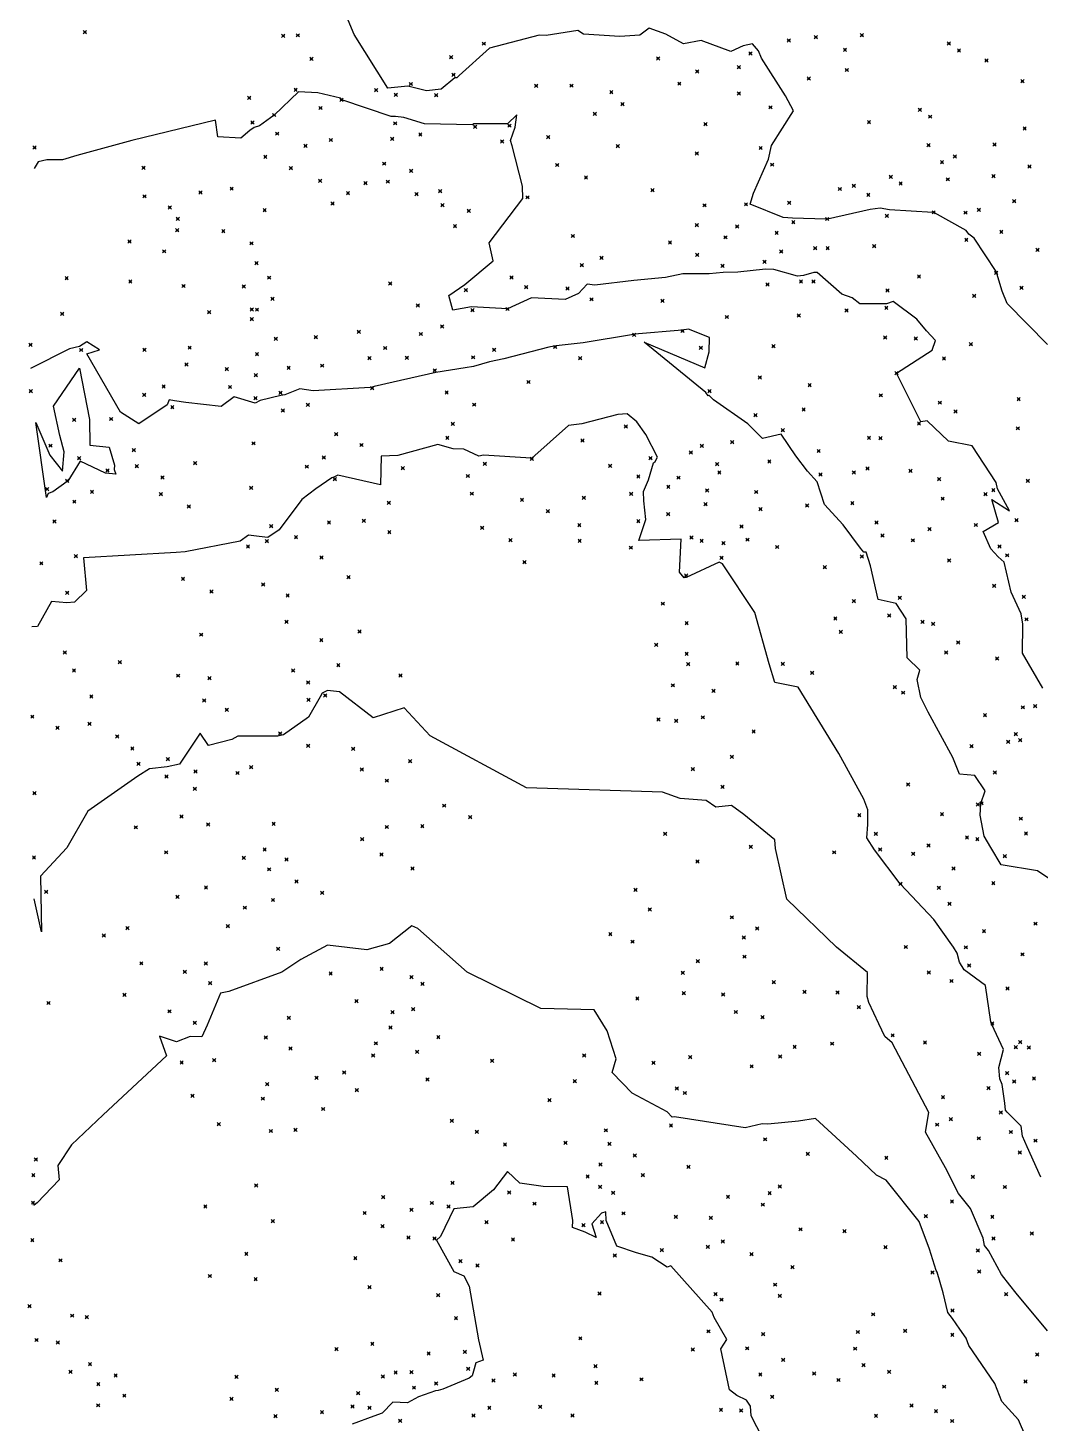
# Model space of a CAD drawing. Header units: inches. Extents: x 1411897 to 1412713, y 4930955 to 4931789.
# Drawn here: x 1412000 to 1412062, y 4931261.5 to 4931347 of the extents above; entities that cross this region are included whole.
import ezdxf

# ---------------------------------------------------------------- set-up
doc = ezdxf.new("R2010")
doc.units = ezdxf.units.IN
doc.header["$MEASUREMENT"] = 0
doc.header["$PDMODE"] = 35
doc.header["$PDSIZE"] = 0.1

msp = doc.modelspace()

# ---------------------------------------------------------------- linework, layer by layer
at = {"color": 2, "true_color": 0xf1eb1f}
for p, q in [((1412020.018, 4931346.564), (1412019.135, 4931348.657)), ((1412033.703, 4931346.814), (1412031.759, 4931346.508)), ((1412034.051, 4931346.588), (1412033.703, 4931346.814)), ((1412038.069, 4931346.943), (1412037.503, 4931346.524)), ((1412039.083, 4931346.58), (1412038.069, 4931346.943)), ((1412022.06, 4931343.283), (1412020.018, 4931346.564)), ((1412031.336, 4931346.531), (1412028.297, 4931345.72)), ((1412031.759, 4931346.508), (1412031.336, 4931346.531)), ((1412036.267, 4931346.434), (1412034.051, 4931346.588)), ((1412037.503, 4931346.524), (1412036.267, 4931346.434)), ((1412040.168, 4931345.984), (1412039.083, 4931346.58)), ((1412041.247, 4931346.205), (1412040.168, 4931345.984)), ((1412043.054, 4931345.513), (1412041.247, 4931346.205)), ((1412044.389, 4931345.989), (1412043.825, 4931345.876)), ((1412044.75, 4931345.567), (1412044.389, 4931345.989)), ((1412028.297, 4931345.72), (1412026.444, 4931344.052)), ((1412043.825, 4931345.876), (1412043.054, 4931345.513)), ((1412044.94, 4931345.107), (1412044.75, 4931345.567)), ((1412046.419, 4931342.799), (1412044.94, 4931345.107)), ((1412023.293, 4931343.396), (1412022.06, 4931343.283)), ((1412024.427, 4931343.108), (1412023.293, 4931343.396)), ((1412026.169, 4931343.909), (1412025.339, 4931343.207)), ((1412026.301, 4931343.908), (1412026.169, 4931343.909)), ((1412026.444, 4931344.052), (1412026.301, 4931343.908)), ((1412016.605, 4931343.051), (1412015.11, 4931341.63)), ((1412017.778, 4931342.983), (1412016.605, 4931343.051)), ((1412019.162, 4931342.653), (1412017.778, 4931342.983)), ((1412019.256, 4931342.567), (1412019.162, 4931342.653)), ((1412022.276, 4931341.546), (1412019.256, 4931342.567)), ((1412025.339, 4931343.207), (1412024.427, 4931343.108)), ((1412046.897, 4931341.89), (1412046.419, 4931342.799)), ((1412045.557, 4931339.76), (1412046.897, 4931341.89)), ((1412011.531, 4931341.318), (1412006.397, 4931340.073)), ((1412011.661, 4931340.289), (1412011.531, 4931341.318)), ((1412013.892, 4931340.873), (1412013.629, 4931340.689)), ((1412014.223, 4931340.972), (1412013.892, 4931340.873)), ((1412015.11, 4931341.63), (1412014.223, 4931340.972)), ((1412022.53, 4931341.536), (1412022.276, 4931341.546)), ((1412023.046, 4931341.481), (1412022.53, 4931341.536)), ((1412024.322, 4931341.081), (1412023.046, 4931341.481)), ((1412027.259, 4931341.033), (1412024.322, 4931341.081)), ((1412027.333, 4931341.096), (1412027.259, 4931341.033)), ((1412029.398, 4931341.082), (1412027.333, 4931341.096)), ((1412029.957, 4931341.645), (1412029.398, 4931341.082)), ((1412029.587, 4931340.06), (1412029.858, 4931340.878)), ((1412029.858, 4931340.878), (1412029.957, 4931341.645)), ((1412006.397, 4931340.073), (1412003.036, 4931339.159)), ((1412013.073, 4931340.219), (1412011.661, 4931340.289)), ((1412013.629, 4931340.689), (1412013.073, 4931340.219)), ((1412029.689, 4931339.742), (1412029.587, 4931340.06)), ((1412003.036, 4931339.159), (1412002.155, 4931338.883)), ((1412030.308, 4931337.274), (1412029.689, 4931339.742)), ((1412045.365, 4931338.918), (1412045.557, 4931339.76)), ((1412000.665, 4931338.76), (1412000.423, 4931338.351)), ((1412001.201, 4931338.896), (1412000.665, 4931338.76)), ((1412002.155, 4931338.883), (1412001.201, 4931338.896)), ((1412044.441, 4931336.845), (1412045.365, 4931338.918)), ((1412030.332, 4931336.524), (1412030.308, 4931337.274)), ((1412044.253, 4931336.17), (1412044.441, 4931336.845)), ((1412028.275, 4931333.805), (1412030.332, 4931336.524)), ((1412046.263, 4931335.353), (1412044.253, 4931336.17)), ((1412051.583, 4931335.845), (1412048.971, 4931335.254)), ((1412052.199, 4931335.926), (1412051.583, 4931335.845)), ((1412052.776, 4931335.821), (1412052.199, 4931335.926)), ((1412055.435, 4931335.667), (1412052.776, 4931335.821)), ((1412046.838, 4931335.308), (1412046.263, 4931335.353)), ((1412048.883, 4931335.253), (1412046.838, 4931335.308)), ((1412048.958, 4931335.255), (1412048.883, 4931335.253)), ((1412048.96, 4931335.255), (1412048.958, 4931335.255)), ((1412048.971, 4931335.254), (1412048.96, 4931335.255)), ((1412055.478, 4931335.659), (1412055.435, 4931335.667)), ((1412055.528, 4931335.63), (1412055.478, 4931335.659)), ((1412057.463, 4931334.557), (1412055.528, 4931335.63)), ((1412057.626, 4931334.337), (1412057.463, 4931334.557)), ((1412057.959, 4931334.098), (1412057.626, 4931334.337)), ((1412059.311, 4931332.045), (1412057.959, 4931334.098)), ((1412028.517, 4931332.703), (1412028.275, 4931333.805)), ((1412026.791, 4931331.254), (1412028.517, 4931332.703)), ((1412037.125, 4931331.488), (1412034.749, 4931331.211)), ((1412039.063, 4931331.671), (1412037.125, 4931331.488)), ((1412040.133, 4931331.903), (1412039.063, 4931331.671)), ((1412041.738, 4931331.912), (1412040.133, 4931331.903)), ((1412042.594, 4931331.979), (1412041.738, 4931331.912)), ((1412043.49, 4931332.004), (1412042.594, 4931331.979)), ((1412045.187, 4931332.198), (1412043.49, 4931332.004)), ((1412045.692, 4931332.168), (1412045.187, 4931332.198)), ((1412047.14, 4931331.765), (1412045.692, 4931332.168)), ((1412047.518, 4931331.801), (1412047.14, 4931331.765)), ((1412048.15, 4931331.981), (1412047.518, 4931331.801)), ((1412048.355, 4931331.981), (1412048.15, 4931331.981)), ((1412049.848, 4931330.652), (1412048.355, 4931331.981)), ((1412059.347, 4931331.986), (1412059.311, 4931332.045)), ((1412059.35, 4931331.931), (1412059.347, 4931331.986)), ((1412059.677, 4931330.847), (1412059.35, 4931331.931)), ((1412025.8, 4931330.574), (1412026.791, 4931331.254)), ((1412026.039, 4931329.671), (1412025.8, 4931330.574)), ((1412033.737, 4931330.701), (1412032.928, 4931330.332)), ((1412034.271, 4931331.276), (1412033.737, 4931330.701)), ((1412034.749, 4931331.211), (1412034.271, 4931331.276)), ((1412050.481, 4931330.432), (1412049.848, 4931330.652)), ((1412059.981, 4931330.077), (1412059.677, 4931330.847)), ((1412027.183, 4931329.877), (1412026.039, 4931329.671)), ((1412029.39, 4931329.75), (1412027.183, 4931329.877)), ((1412030.856, 4931330.434), (1412029.39, 4931329.75)), ((1412032.928, 4931330.332), (1412030.856, 4931330.434)), ((1412050.969, 4931330.063), (1412050.481, 4931330.432)), ((1412052.596, 4931330.072), (1412050.969, 4931330.063)), ((1412052.994, 4931330.217), (1412052.596, 4931330.072)), ((1412054.443, 4931329.131), (1412052.994, 4931330.217)), ((1412062.454, 4931327.566), (1412059.981, 4931330.077)), ((1412055.039, 4931328.421), (1412054.443, 4931329.131)), ((1412037.111, 4931328.194), (1412034.023, 4931327.673)), ((1412037.166, 4931328.202), (1412037.111, 4931328.194)), ((1412040.078, 4931328.449), (1412037.166, 4931328.202)), ((1412040.482, 4931328.518), (1412040.078, 4931328.449)), ((1412041.76, 4931328), (1412040.482, 4931328.518)), ((1412055.583, 4931327.815), (1412055.039, 4931328.421)), ((1412002.577, 4931327.315), (1412000.205, 4931326.108)), ((1412003.187, 4931327.455), (1412002.577, 4931327.315)), ((1412003.651, 4931327.729), (1412003.187, 4931327.455)), ((1412003.646, 4931326.993), (1412004.429, 4931327.243)), ((1412004.429, 4931327.243), (1412003.651, 4931327.729)), ((1412031.932, 4931327.403), (1412029.172, 4931326.688)), ((1412032.253, 4931327.466), (1412031.932, 4931327.403)), ((1412032.281, 4931327.479), (1412032.253, 4931327.466)), ((1412032.322, 4931327.477), (1412032.281, 4931327.479)), ((1412032.37, 4931327.499), (1412032.322, 4931327.477)), ((1412034.023, 4931327.673), (1412032.37, 4931327.499)), ((1412041.54, 4931324.627), (1412037.756, 4931327.71)), ((1412037.756, 4931327.71), (1412041.473, 4931326.155)), ((1412041.729, 4931327.12), (1412041.76, 4931328)), ((1412053.21, 4931325.82), (1412055.389, 4931327.223)), ((1412055.389, 4931327.223), (1412055.583, 4931327.815)), ((1412005.704, 4931323.429), (1412003.646, 4931326.993)), ((1412028.302, 4931326.506), (1412027.303, 4931326.235)), ((1412029.172, 4931326.688), (1412028.302, 4931326.506)), ((1412041.473, 4931326.155), (1412041.729, 4931327.12)), ((1412001.603, 4931323.798), (1412003.189, 4931326.13)), ((1412003.189, 4931326.13), (1412003.812, 4931322.981)), ((1412025.015, 4931325.852), (1412022.387, 4931325.263)), ((1412026.809, 4931326.151), (1412025.015, 4931325.852)), ((1412027.303, 4931326.235), (1412026.809, 4931326.151)), ((1412054.687, 4931322.837), (1412053.21, 4931325.82)), ((1412016.674, 4931324.854), (1412015.775, 4931324.499)), ((1412017.493, 4931324.744), (1412016.674, 4931324.854)), ((1412020.998, 4931324.951), (1412017.493, 4931324.744)), ((1412021.104, 4931324.961), (1412020.998, 4931324.951)), ((1412021.223, 4931324.998), (1412021.104, 4931324.961)), ((1412022.387, 4931325.263), (1412021.223, 4931324.998)), ((1412041.674, 4931324.437), (1412041.54, 4931324.627)), ((1412001.991, 4931322.002), (1412001.603, 4931323.798)), ((1412008.564, 4931323.87), (1412006.823, 4931322.712)), ((1412008.692, 4931324.185), (1412008.564, 4931323.87)), ((1412009.007, 4931324.118), (1412008.692, 4931324.185)), ((1412009.699, 4931324.018), (1412009.007, 4931324.118)), ((1412011.862, 4931323.777), (1412009.699, 4931324.018)), ((1412012.657, 4931324.378), (1412011.862, 4931323.777)), ((1412013.957, 4931323.973), (1412012.657, 4931324.378)), ((1412014.264, 4931324.149), (1412013.957, 4931323.973)), ((1412015.524, 4931324.444), (1412014.264, 4931324.149)), ((1412015.775, 4931324.499), (1412015.524, 4931324.444)), ((1412041.725, 4931324.471), (1412041.674, 4931324.437)), ((1412042.001, 4931324.179), (1412041.725, 4931324.471)), ((1412044.112, 4931322.711), (1412042.001, 4931324.179)), ((1412003.812, 4931322.981), (1412003.823, 4931321.41)), ((1412006.823, 4931322.712), (1412005.704, 4931323.429)), ((1412036.146, 4931323.288), (1412033.952, 4931322.713)), ((1412036.709, 4931323.331), (1412036.146, 4931323.288)), ((1412037.316, 4931322.836), (1412036.709, 4931323.331)), ((1412055.078, 4931322.894), (1412054.687, 4931322.837)), ((1412056.378, 4931321.659), (1412055.078, 4931322.894)), ((1412001.171, 4931318.211), (1412000.529, 4931322.807)), ((1412000.529, 4931322.807), (1412001.374, 4931320.804)), ((1412033.137, 4931322.607), (1412030.879, 4931320.604)), ((1412033.952, 4931322.713), (1412033.137, 4931322.607)), ((1412037.86, 4931322.063), (1412037.316, 4931322.836)), ((1412038.579, 4931320.671), (1412037.86, 4931322.063)), ((1412044.999, 4931321.813), (1412044.112, 4931322.711)), ((1412046.141, 4931322.088), (1412044.999, 4931321.813)), ((1412047.042, 4931320.754), (1412046.141, 4931322.088)), ((1412002.263, 4931321.009), (1412001.991, 4931322.002)), ((1412003.823, 4931321.41), (1412005.009, 4931321.281)), ((1412005.009, 4931321.281), (1412005.336, 4931320.19)), ((1412025.127, 4931321.455), (1412022.684, 4931320.775)), ((1412026.072, 4931321.18), (1412025.127, 4931321.455)), ((1412026.719, 4931321.157), (1412026.072, 4931321.18)), ((1412057.831, 4931321.366), (1412056.378, 4931321.659)), ((1412059.312, 4931319.12), (1412057.831, 4931321.366)), ((1412001.374, 4931320.804), (1412002.157, 4931319.82)), ((1412002.157, 4931319.82), (1412002.263, 4931321.009)), ((1412003.238, 4931320.432), (1412002.49, 4931319.198)), ((1412004.782, 4931319.684), (1412003.238, 4931320.432)), ((1412021.665, 4931320.738), (1412021.611, 4931318.974)), ((1412022.684, 4931320.775), (1412021.665, 4931320.738)), ((1412027.641, 4931320.727), (1412026.719, 4931321.157)), ((1412027.915, 4931320.799), (1412027.641, 4931320.727)), ((1412030.843, 4931320.605), (1412027.915, 4931320.799)), ((1412030.879, 4931320.604), (1412030.843, 4931320.605)), ((1412038.026, 4931319.276), (1412038.332, 4931320.318)), ((1412038.332, 4931320.318), (1412038.439, 4931320.409)), ((1412038.439, 4931320.409), (1412038.579, 4931320.671)), ((1412047.747, 4931319.815), (1412047.042, 4931320.754)), ((1412005.422, 4931319.633), (1412004.782, 4931319.684)), ((1412005.336, 4931320.19), (1412005.314, 4931319.919)), ((1412005.314, 4931319.919), (1412005.422, 4931319.633)), ((1412019.016, 4931319.569), (1412018.773, 4931319.44)), ((1412021.611, 4931318.974), (1412019.016, 4931319.569)), ((1412048.355, 4931319.158), (1412047.747, 4931319.815)), ((1412002.452, 4931319.184), (1412001.568, 4931318.555)), ((1412002.49, 4931319.198), (1412002.452, 4931319.184)), ((1412017.653, 4931318.729), (1412016.803, 4931318.083)), ((1412018.633, 4931319.417), (1412017.653, 4931318.729)), ((1412018.773, 4931319.44), (1412018.633, 4931319.417)), ((1412037.72, 4931318.567), (1412038.026, 4931319.276)), ((1412048.804, 4931317.768), (1412048.355, 4931319.158)), ((1412059.383, 4931318.727), (1412059.312, 4931319.12)), ((1412060.113, 4931317.379), (1412059.383, 4931318.727)), ((1412001.273, 4931318.443), (1412001.171, 4931318.211)), ((1412001.568, 4931318.555), (1412001.273, 4931318.443)), ((1412016.803, 4931318.083), (1412015.416, 4931316.233)), ((1412037.733, 4931318.001), (1412037.72, 4931318.567)), ((1412037.861, 4931316.861), (1412037.733, 4931318.001)), ((1412049.931, 4931316.537), (1412048.804, 4931317.768)), ((1412059.443, 4931316.681), (1412059.03, 4931318.082)), ((1412059.03, 4931318.082), (1412060.113, 4931317.379)), ((1412015.416, 4931316.233), (1412014.731, 4931315.745)), ((1412037.437, 4931315.57), (1412037.861, 4931316.861)), ((1412050.997, 4931315.108), (1412049.931, 4931316.537)), ((1412058.513, 4931316.111), (1412059.443, 4931316.681)), ((1412058.987, 4931315.064), (1412058.513, 4931316.111)), ((1412013.027, 4931315.527), (1412009.664, 4931314.872)), ((1412013.547, 4931315.902), (1412013.027, 4931315.527)), ((1412014.204, 4931315.811), (1412013.547, 4931315.902)), ((1412014.731, 4931315.745), (1412014.204, 4931315.811)), ((1412040.033, 4931315.647), (1412037.437, 4931315.57)), ((1412039.915, 4931313.63), (1412040.033, 4931315.647)), ((1412009.11, 4931314.836), (1412003.445, 4931314.511)), ((1412003.445, 4931314.511), (1412003.63, 4931312.512)), ((1412009.664, 4931314.872), (1412009.11, 4931314.836)), ((1412051.201, 4931314.848), (1412050.997, 4931315.108)), ((1412051.345, 4931314.852), (1412051.201, 4931314.848)), ((1412051.613, 4931314.018), (1412051.345, 4931314.852)), ((1412059.424, 4931314.576), (1412058.987, 4931315.064)), ((1412059.8, 4931314.239), (1412059.424, 4931314.576)), ((1412040.215, 4931313.282), (1412039.915, 4931313.63)), ((1412042.353, 4931314.235), (1412040.331, 4931313.309)), ((1412042.556, 4931314.131), (1412042.353, 4931314.235)), ((1412044.529, 4931311.158), (1412042.556, 4931314.131)), ((1412052.081, 4931311.966), (1412051.613, 4931314.018)), ((1412060.219, 4931312.405), (1412059.8, 4931314.239)), ((1412040.331, 4931313.309), (1412040.215, 4931313.282)), ((1412001.476, 4931311.835), (1412000.634, 4931310.311)), ((1412002.425, 4931311.76), (1412001.476, 4931311.835)), ((1412002.884, 4931311.795), (1412002.425, 4931311.76)), ((1412003.63, 4931312.512), (1412002.884, 4931311.795)), ((1412053.193, 4931311.708), (1412052.081, 4931311.966)), ((1412060.839, 4931311.072), (1412060.219, 4931312.405)), ((1412045.416, 4931308.016), (1412044.529, 4931311.158)), ((1412053.788, 4931310.774), (1412053.193, 4931311.708)), ((1412060.94, 4931310.446), (1412060.839, 4931311.072)), ((1412000.634, 4931310.311), (1412000.282, 4931310.279)), ((1412053.863, 4931308.38), (1412053.788, 4931310.774)), ((1412060.925, 4931308.674), (1412060.94, 4931310.446)), ((1412054.642, 4931307.631), (1412053.863, 4931308.38)), ((1412062.16, 4931306.531), (1412060.925, 4931308.674)), ((1412045.747, 4931306.864), (1412045.416, 4931308.016)), ((1412054.471, 4931307.055), (1412054.642, 4931307.631)), ((1412047.177, 4931306.595), (1412045.747, 4931306.864)), ((1412054.691, 4931305.952), (1412054.471, 4931307.055)), ((1412017.934, 4931305.999), (1412017.209, 4931304.747)), ((1412018.049, 4931306.225), (1412017.934, 4931305.999)), ((1412018.37, 4931306.38), (1412018.049, 4931306.225)), ((1412019.103, 4931306.309), (1412018.37, 4931306.38)), ((1412021.17, 4931304.706), (1412019.103, 4931306.309)), ((1412049.675, 4931302.525), (1412047.177, 4931306.595)), ((1412055.146, 4931305.047), (1412054.691, 4931305.952)), ((1412023.062, 4931305.322), (1412021.17, 4931304.706)), ((1412024.66, 4931303.605), (1412023.062, 4931305.322)), ((1412056.659, 4931302.284), (1412055.146, 4931305.047)), ((1412017.209, 4931304.747), (1412015.677, 4931303.663)), ((1412010.585, 4931303.762), (1412009.314, 4931301.863)), ((1412011.102, 4931303.008), (1412010.585, 4931303.762)), ((1412012.519, 4931303.39), (1412011.102, 4931303.008)), ((1412012.896, 4931303.58), (1412012.519, 4931303.39)), ((1412015.336, 4931303.582), (1412012.896, 4931303.58)), ((1412015.677, 4931303.663), (1412015.336, 4931303.582)), ((1412030.556, 4931300.419), (1412024.66, 4931303.605)), ((1412051.202, 4931299.723), (1412049.675, 4931302.525)), ((1412007.472, 4931301.588), (1412006.777, 4931301.137)), ((1412008.57, 4931301.708), (1412007.472, 4931301.588)), ((1412009.314, 4931301.863), (1412008.57, 4931301.708)), ((1412057.056, 4931301.255), (1412056.659, 4931302.284)), ((1412006.777, 4931301.137), (1412003.715, 4931298.986)), ((1412057.996, 4931301.176), (1412057.056, 4931301.255)), ((1412058.636, 4931300.241), (1412057.996, 4931301.176)), ((1412038.891, 4931300.16), (1412030.556, 4931300.419)), ((1412039.969, 4931299.774), (1412038.891, 4931300.16)), ((1412058.371, 4931299.458), (1412058.636, 4931300.241)), ((1412003.715, 4931298.986), (1412002.431, 4931296.75)), ((1412041.547, 4931299.654), (1412039.969, 4931299.774)), ((1412042.142, 4931299.24), (1412041.547, 4931299.654)), ((1412043.096, 4931299.337), (1412042.142, 4931299.24)), ((1412043.867, 4931298.788), (1412043.096, 4931299.337)), ((1412051.44, 4931299.064), (1412051.202, 4931299.723)), ((1412051.44, 4931298.165), (1412051.44, 4931299.064)), ((1412058.323, 4931298.737), (1412058.371, 4931299.458)), ((1412045.75, 4931297.237), (1412043.867, 4931298.788)), ((1412051.396, 4931297.359), (1412051.44, 4931298.165)), ((1412058.572, 4931297.47), (1412058.323, 4931298.737)), ((1412051.859, 4931296.628), (1412051.396, 4931297.359)), ((1412058.98, 4931296.756), (1412058.572, 4931297.47)), ((1412002.431, 4931296.75), (1412000.819, 4931295.005)), ((1412045.802, 4931296.709), (1412045.75, 4931297.237)), ((1412046.494, 4931293.605), (1412045.802, 4931296.709)), ((1412053.43, 4931294.549), (1412051.859, 4931296.628)), ((1412059.608, 4931295.706), (1412058.98, 4931296.756)), ((1412061.835, 4931295.338), (1412059.608, 4931295.706)), ((1412000.819, 4931295.005), (1412000.864, 4931291.6)), ((1412062.526, 4931294.872), (1412061.835, 4931295.338)), ((1412053.451, 4931294.528), (1412053.43, 4931294.549)), ((1412055.482, 4931292.363), (1412053.451, 4931294.528)), ((1412000.864, 4931291.6), (1412000.426, 4931293.614)), ((1412049.532, 4931290.652), (1412046.494, 4931293.605)), ((1412056.699, 4931290.654), (1412055.482, 4931292.363)), ((1412023.543, 4931291.977), (1412022.165, 4931290.876)), ((1412023.897, 4931291.801), (1412023.543, 4931291.977)), ((1412026.931, 4931289.137), (1412023.897, 4931291.801)), ((1412018.386, 4931290.79), (1412016.737, 4931289.905)), ((1412020.775, 4931290.502), (1412018.386, 4931290.79)), ((1412022.165, 4931290.876), (1412020.775, 4931290.502)), ((1412051.432, 4931289.111), (1412049.532, 4931290.652)), ((1412056.91, 4931290.284), (1412056.699, 4931290.654)), ((1412016.737, 4931289.905), (1412015.574, 4931289.123)), ((1412057.062, 4931289.742), (1412056.91, 4931290.284)), ((1412057.35, 4931289.276), (1412057.062, 4931289.742)), ((1412015.574, 4931289.123), (1412012.333, 4931287.955)), ((1412031.438, 4931286.903), (1412026.931, 4931289.137)), ((1412051.411, 4931287.637), (1412051.432, 4931289.111)), ((1412058.656, 4931288.31), (1412057.35, 4931289.276)), ((1412012.333, 4931287.955), (1412011.828, 4931287.837)), ((1412058.977, 4931286.086), (1412058.656, 4931288.31)), ((1412011.828, 4931287.837), (1412011.001, 4931285.875)), ((1412051.505, 4931287.281), (1412051.411, 4931287.637)), ((1412052.123, 4931285.964), (1412051.505, 4931287.281)), ((1412034.69, 4931286.815), (1412031.438, 4931286.903)), ((1412035.489, 4931285.528), (1412034.69, 4931286.815)), ((1412011.001, 4931285.875), (1412010.692, 4931285.179)), ((1412036.05, 4931283.822), (1412035.489, 4931285.528)), ((1412052.486, 4931285.193), (1412052.123, 4931285.964)), ((1412059.018, 4931285.975), (1412058.977, 4931286.086)), ((1412059.043, 4931285.928), (1412059.018, 4931285.975)), ((1412059.753, 4931284.397), (1412059.043, 4931285.928)), ((1412009.144, 4931284.869), (1412008.085, 4931285.209)), ((1412008.085, 4931285.209), (1412008.528, 4931284.003)), ((1412009.974, 4931285.188), (1412009.144, 4931284.869)), ((1412010.692, 4931285.179), (1412009.974, 4931285.188)), ((1412052.946, 4931284.794), (1412052.486, 4931285.193)), ((1412055.173, 4931280.532), (1412052.946, 4931284.794)), ((1412008.528, 4931284.003), (1412004.64, 4931280.392)), ((1412035.8, 4931282.987), (1412036.05, 4931283.822)), ((1412059.462, 4931283.3), (1412059.753, 4931284.397)), ((1412037.015, 4931281.709), (1412035.8, 4931282.987)), ((1412059.531, 4931282.592), (1412059.462, 4931283.3)), ((1412059.68, 4931282.244), (1412059.531, 4931282.592)), ((1412059.838, 4931281.111), (1412059.68, 4931282.244)), ((1412039.168, 4931280.566), (1412037.015, 4931281.709)), ((1412059.879, 4931280.672), (1412059.838, 4931281.111)), ((1412004.64, 4931280.392), (1412002.705, 4931278.546)), ((1412039.481, 4931280.244), (1412039.168, 4931280.566)), ((1412039.625, 4931280.259), (1412039.481, 4931280.244)), ((1412043.942, 4931279.595), (1412039.625, 4931280.259)), ((1412048.248, 4931280.164), (1412047.199, 4931280.013)), ((1412050.759, 4931277.851), (1412048.248, 4931280.164)), ((1412054.983, 4931279.329), (1412055.173, 4931280.532)), ((1412059.975, 4931280.561), (1412059.879, 4931280.672)), ((1412060.837, 4931279.706), (1412059.975, 4931280.561)), ((1412044.986, 4931279.841), (1412043.942, 4931279.595)), ((1412045.33, 4931279.826), (1412044.986, 4931279.841)), ((1412047.199, 4931280.013), (1412045.33, 4931279.826)), ((1412056.203, 4931277.142), (1412054.983, 4931279.329)), ((1412060.92, 4931279.089), (1412060.837, 4931279.706)), ((1412002.705, 4931278.546), (1412001.873, 4931277.287)), ((1412061.204, 4931278.426), (1412060.92, 4931279.089)), ((1412051.976, 4931276.698), (1412050.759, 4931277.851)), ((1412062.044, 4931276.569), (1412061.204, 4931278.426)), ((1412001.873, 4931277.287), (1412001.955, 4931276.402)), ((1412029.387, 4931276.915), (1412028.546, 4931275.799)), ((1412030.149, 4931276.214), (1412029.387, 4931276.915)), ((1412057.005, 4931275.564), (1412056.203, 4931277.142)), ((1412001.955, 4931276.402), (1412000.61, 4931275.004)), ((1412031.586, 4931276.008), (1412030.149, 4931276.214)), ((1412033.066, 4931275.986), (1412031.586, 4931276.008)), ((1412033.395, 4931273.915), (1412033.066, 4931275.986)), ((1412052.567, 4931276.383), (1412051.976, 4931276.698)), ((1412054.581, 4931273.858), (1412052.567, 4931276.383)), ((1412028.546, 4931275.799), (1412027.294, 4931274.755)), ((1412057.743, 4931274.655), (1412057.005, 4931275.564)), ((1412000.419, 4931274.865), (1412000.348, 4931274.88)), ((1412000.61, 4931275.004), (1412000.419, 4931274.865)), ((1412026.114, 4931274.636), (1412025.283, 4931272.93)), ((1412027.294, 4931274.755), (1412026.114, 4931274.636)), ((1412035.149, 4931274.371), (1412034.562, 4931273.717)), ((1412035.416, 4931274.444), (1412035.149, 4931274.371)), ((1412035.427, 4931273.922), (1412035.416, 4931274.444)), ((1412058.514, 4931272.843), (1412057.743, 4931274.655)), ((1412033.368, 4931273.493), (1412033.395, 4931273.915)), ((1412034.141, 4931273.203), (1412033.368, 4931273.493)), ((1412034.562, 4931273.717), (1412034.822, 4931272.876)), ((1412036.078, 4931272.353), (1412035.427, 4931273.922)), ((1412055.233, 4931272.173), (1412054.581, 4931273.858)), ((1412025.283, 4931272.93), (1412025.058, 4931272.707)), ((1412025.058, 4931272.707), (1412026.1, 4931270.8)), ((1412034.822, 4931272.876), (1412034.141, 4931273.203)), ((1412058.589, 4931272.391), (1412058.514, 4931272.843)), ((1412037.296, 4931271.933), (1412036.078, 4931272.353)), ((1412038.23, 4931271.682), (1412037.296, 4931271.933)), ((1412039.164, 4931271.065), (1412038.23, 4931271.682)), ((1412055.634, 4931270.852), (1412055.233, 4931272.173)), ((1412058.825, 4931272.084), (1412058.589, 4931272.391)), ((1412059.636, 4931270.616), (1412058.825, 4931272.084)), ((1412026.1, 4931270.8), (1412026.714, 4931270.526)), ((1412039.389, 4931271.15), (1412039.164, 4931271.065)), ((1412041.917, 4931268.308), (1412039.389, 4931271.15)), ((1412055.697, 4931270.745), (1412055.634, 4931270.852)), ((1412026.714, 4931270.526), (1412027.041, 4931269.904)), ((1412027.041, 4931269.904), (1412027.626, 4931266.605)), ((1412056.056, 4931269.492), (1412055.697, 4931270.745)), ((1412060.148, 4931269.963), (1412059.636, 4931270.616)), ((1412060.536, 4931269.473), (1412060.148, 4931269.963)), ((1412056.35, 4931268.28), (1412056.056, 4931269.492)), ((1412062.44, 4931267.152), (1412060.536, 4931269.473)), ((1412042.042, 4931267.972), (1412041.917, 4931268.308)), ((1412056.627, 4931267.92), (1412056.35, 4931268.28)), ((1412042.829, 4931266.632), (1412042.042, 4931267.972)), ((1412057.077, 4931267.265), (1412056.627, 4931267.92)), ((1412027.626, 4931266.605), (1412027.914, 4931265.359)), ((1412042.448, 4931266.051), (1412042.829, 4931266.632)), ((1412057.469, 4931266.722), (1412057.077, 4931267.265)), ((1412057.639, 4931266.267), (1412057.469, 4931266.722)), ((1412042.977, 4931263.538), (1412042.448, 4931266.051)), ((1412059.229, 4931263.934), (1412057.639, 4931266.267)), ((1412027.454, 4931265.202), (1412027.313, 4931264.689)), ((1412027.914, 4931265.359), (1412027.454, 4931265.202)), ((1412027.054, 4931264.267), (1412025.426, 4931263.591)), ((1412027.222, 4931264.41), (1412027.054, 4931264.267)), ((1412027.313, 4931264.689), (1412027.222, 4931264.41)), ((1412059.644, 4931262.828), (1412059.229, 4931263.934)), ((1412023.942, 4931263.113), (1412023.278, 4931262.744)), ((1412024.991, 4931263.481), (1412023.942, 4931263.113)), ((1412025.158, 4931263.503), (1412024.991, 4931263.481)), ((1412025.426, 4931263.591), (1412025.158, 4931263.503)), ((1412043.434, 4931263.203), (1412042.977, 4931263.538)), ((1412044.026, 4931262.91), (1412043.434, 4931263.203)), ((1412022.379, 4931262.788), (1412021.731, 4931262.116)), ((1412023.278, 4931262.744), (1412022.379, 4931262.788)), ((1412044.277, 4931262.538), (1412044.026, 4931262.91)), ((1412044.31, 4931261.956), (1412044.277, 4931262.538)), ((1412060.667, 4931261.719), (1412059.644, 4931262.828)), ((1412021.204, 4931261.938), (1412019.893, 4931261.445)), ((1412021.731, 4931262.116), (1412021.204, 4931261.938)), ((1412044.996, 4931260.607), (1412044.31, 4931261.956)), ((1412061.727, 4931259.259), (1412060.667, 4931261.719))]:
    msp.add_line(p, q, dxfattribs=at)
for p in [(1412003.53, 4931346.71), (1412015.67, 4931346.48), (1412016.56, 4931346.51), (1412027.95, 4931346), (1412046.61, 4931346.2), (1412048.27, 4931346.4), (1412051.09, 4931346.52), (1412056.41, 4931346.01), (1412017.39, 4931345.07), (1412025.94, 4931345.17), (1412038.61, 4931345.1), (1412044.26, 4931345.4), (1412050.05, 4931345.63), (1412057.03, 4931345.58), (1412041.01, 4931344.3), (1412043.56, 4931344.56), (1412050.16, 4931344.39), (1412058.71, 4931344.97), (1412023.48, 4931343.53), (1412026.09, 4931344.1), (1412031.15, 4931343.42), (1412033.31, 4931343.43), (1412039.91, 4931343.55), (1412047.83, 4931343.86), (1412060.91, 4931343.7), (1412013.59, 4931342.68), (1412016.43, 4931343.18), (1412019.23, 4931342.56), (1412021.35, 4931343.16), (1412022.56, 4931342.87), (1412025.03, 4931342.84), (1412035.75, 4931343.03), (1412043.56, 4931342.95), (1412015.11, 4931341.63), (1412017.95, 4931342.06), (1412034.74, 4931341.7), (1412036.43, 4931342.3), (1412045.49, 4931342.1), (1412054.64, 4931341.95), (1412013.78, 4931341.17), (1412022.52, 4931341.12), (1412027.41, 4931340.91), (1412029.51, 4931340.98), (1412041.51, 4931341.07), (1412051.52, 4931341.2), (1412055.26, 4931341.53), (1412061.05, 4931340.81), (1412015.3, 4931340.49), (1412018.58, 4931340.1), (1412022.34, 4931340.17), (1412024.06, 4931340.43), (1412029.06, 4931340.01), (1412031.89, 4931340.28), (1412000.45, 4931339.64), (1412014.57, 4931339.07), (1412017.03, 4931339.74), (1412036.14, 4931339.73), (1412040.98, 4931339.28), (1412044.89, 4931339.61), (1412055.17, 4931339.78), (1412056.78, 4931339.09), (1412059.21, 4931339.82), (1412007.12, 4931338.4), (1412016.14, 4931338.38), (1412021.85, 4931338.65), (1412023.49, 4931338.21), (1412032.44, 4931338.57), (1412045.59, 4931338.59), (1412055.99, 4931338.74), (1412061.34, 4931338.47), (1412017.92, 4931337.6), (1412020.7, 4931337.46), (1412022.07, 4931337.55), (1412034.2, 4931337.8), (1412052.85, 4931337.84), (1412053.46, 4931337.44), (1412056.34, 4931337.69), (1412059.14, 4931337.89), (1412007.18, 4931336.65), (1412010.6, 4931336.89), (1412012.51, 4931337.12), (1412019.63, 4931336.85), (1412023.83, 4931336.79), (1412025.27, 4931336.97), (1412030.62, 4931336.59), (1412038.27, 4931337.02), (1412049.74, 4931337.1), (1412050.59, 4931337.3), (1412051.48, 4931336.74), (1412008.72, 4931335.97), (1412014.53, 4931335.8), (1412018.69, 4931336.21), (1412025.41, 4931336.11), (1412027.02, 4931335.76), (1412041.46, 4931336.1), (1412043.99, 4931336.16), (1412046.64, 4931336.26), (1412055.48, 4931335.67), (1412057.43, 4931335.65), (1412058.25, 4931335.82), (1412060.41, 4931336.35), (1412009.21, 4931335.27), (1412026.18, 4931334.83), (1412040.98, 4931334.89), (1412043.45, 4931334.8), (1412046.89, 4931335.06), (1412048.96, 4931335.26), (1412052.62, 4931335.45), (1412009.18, 4931334.57), (1412012, 4931334.52), (1412033.4, 4931334.22), (1412042.73, 4931334.14), (1412045.87, 4931334.41), (1412057.48, 4931333.99), (1412059.62, 4931334.47), (1412006.26, 4931333.88), (1412008.38, 4931333.28), (1412013.72, 4931333.77), (1412039.34, 4931333.82), (1412041.01, 4931333.06), (1412046.15, 4931333.27), (1412048.23, 4931333.47), (1412048.99, 4931333.47), (1412051.84, 4931333.6), (1412061.84, 4931333.37), (1412014.03, 4931332.56), (1412033.94, 4931332.43), (1412035.15, 4931332.88), (1412042.56, 4931332.39), (1412045.13, 4931332.64), (1412002.41, 4931331.63), (1412006.31, 4931331.43), (1412014.8, 4931331.67), (1412029.64, 4931331.68), (1412047.36, 4931331.43), (1412048.12, 4931331.43), (1412054.58, 4931331.74), (1412059.3, 4931331.96), (1412009.57, 4931331.16), (1412013.25, 4931331.13), (1412022.22, 4931331.31), (1412026.85, 4931330.91), (1412030.54, 4931331.09), (1412033.07, 4931331), (1412045.31, 4931331.25), (1412052.65, 4931330.89), (1412057.96, 4931330.55), (1412060.85, 4931331.05), (1412013.74, 4931329.72), (1412014.06, 4931329.71), (1412015.01, 4931330.38), (1412023.91, 4931329.97), (1412027.25, 4931329.67), (1412029.39, 4931329.75), (1412034.54, 4931330.34), (1412038.88, 4931330.25), (1412050.15, 4931329.66), (1412052.58, 4931329.82), (1412002.14, 4931329.45), (1412011.13, 4931329.55), (1412013.74, 4931329.13), (1412042.82, 4931329.26), (1412047.22, 4931329.35), (1412015.21, 4931327.93), (1412017.66, 4931328.02), (1412020.29, 4931328.35), (1412024.09, 4931328.22), (1412025.39, 4931328.68), (1412037.14, 4931328.17), (1412040.11, 4931328.4), (1412052.51, 4931328), (1412054.38, 4931327.94), (1412000.2, 4931327.56), (1412003.3, 4931327.24), (1412007.17, 4931327.25), (1412009.94, 4931327.38), (1412021.91, 4931327.36), (1412028.57, 4931327.25), (1412032.31, 4931327.42), (1412041.23, 4931327.37), (1412045.67, 4931327.47), (1412057.76, 4931327.59), (1412009.74, 4931326.35), (1412014.06, 4931326.99), (1412018.05, 4931326.28), (1412020.94, 4931326.74), (1412023.24, 4931326.76), (1412027.29, 4931326.79), (1412033.84, 4931326.73), (1412056.11, 4931326.71), (1412012.21, 4931326.07), (1412013.99, 4931325.69), (1412016, 4931326.15), (1412024.94, 4931325.99), (1412044.84, 4931325.56), (1412053.21, 4931325.82), (1412000.21, 4931324.72), (1412008.35, 4931325.01), (1412012.41, 4931324.97), (1412015.5, 4931324.62), (1412021.11, 4931324.9), (1412025.67, 4931324.64), (1412030.68, 4931325.28), (1412041.76, 4931324.72), (1412047.89, 4931325.09), (1412007.16, 4931324.49), (1412008.88, 4931323.73), (1412013.97, 4931324.28), (1412017.18, 4931323.88), (1412027.36, 4931323.89), (1412052.24, 4931324.46), (1412055.86, 4931324.01), (1412060.68, 4931324.23), (1412002.87, 4931322.96), (1412005.13, 4931323.01), (1412015.65, 4931323.53), (1412044.57, 4931323.24), (1412047.52, 4931323.59), (1412056.82, 4931323.47), (1412018.91, 4931322.08), (1412026.04, 4931322.71), (1412036.64, 4931322.55), (1412046.24, 4931322.32), (1412054.58, 4931322.73), (1412060.63, 4931322.44), (1412001.42, 4931321.38), (1412006.52, 4931321.11), (1412013.85, 4931321.52), (1412020.45, 4931321.42), (1412025.71, 4931321.85), (1412033.98, 4931321.69), (1412041.29, 4931321.36), (1412043.15, 4931321.6), (1412051.52, 4931321.85), (1412052.22, 4931321.83), (1412003.17, 4931320.61), (1412010.27, 4931320.31), (1412018.15, 4931320.65), (1412028.01, 4931320.27), (1412030.88, 4931320.57), (1412038.15, 4931320.61), (1412040.62, 4931320.96), (1412042.22, 4931320.25), (1412045.42, 4931320.41), (1412048.44, 4931321.05), (1412004.91, 4931319.86), (1412006.7, 4931320.12), (1412008.27, 4931319.43), (1412017.11, 4931320.09), (1412022.98, 4931320), (1412026.97, 4931319.52), (1412035.67, 4931320.14), (1412037.4, 4931319.49), (1412039.86, 4931319.42), (1412042.36, 4931319.74), (1412048.55, 4931319.61), (1412050.6, 4931319.74), (1412051.43, 4931319.98), (1412054.06, 4931319.83), (1412001.21, 4931318.72), (1412002.44, 4931319.22), (1412003.96, 4931318.55), (1412013.7, 4931318.79), (1412018.83, 4931319.33), (1412039.24, 4931318.86), (1412041.61, 4931318.64), (1412044.62, 4931318.54), (1412055.81, 4931319.33), (1412059.13, 4931318.66), (1412061.24, 4931319.22), (1412002.88, 4931317.95), (1412008.18, 4931318.41), (1412022.13, 4931317.88), (1412027.21, 4931318.44), (1412030.28, 4931318.06), (1412034.07, 4931318.19), (1412036.96, 4931318.42), (1412041.52, 4931317.79), (1412047.73, 4931317.71), (1412050.5, 4931317.86), (1412056.03, 4931318.13), (1412058.65, 4931318.4), (1412009.89, 4931317.65), (1412031.87, 4931317.36), (1412039.23, 4931317.19), (1412044.88, 4931317.49), (1412060.55, 4931316.81), (1412001.66, 4931316.74), (1412014.93, 4931316.45), (1412018.47, 4931316.68), (1412020.6, 4931316.78), (1412022.16, 4931316.08), (1412027.84, 4931316.35), (1412033.79, 4931316.51), (1412037.4, 4931316.75), (1412043.72, 4931316.43), (1412051.98, 4931316.67), (1412055.23, 4931316.27), (1412058.06, 4931316.52), (1412013.51, 4931315.2), (1412014.67, 4931315.53), (1412016.45, 4931315.77), (1412029.57, 4931315.59), (1412033.81, 4931315.55), (1412036.95, 4931315.13), (1412040.65, 4931315.75), (1412041.28, 4931315.55), (1412042.61, 4931315.41), (1412044.08, 4931315.62), (1412045.9, 4931315.17), (1412052.34, 4931315.87), (1412054.21, 4931315.58), (1412059.51, 4931315.21), (1412002.98, 4931314.61), (1412018.01, 4931314.53), (1412030.43, 4931314.24), (1412042.5, 4931314.51), (1412051.09, 4931314.59), (1412056.42, 4931314.35), (1412059.98, 4931314.66), (1412000.86, 4931314.17), (1412040.33, 4931313.42), (1412048.81, 4931313.93), (1412009.53, 4931313.22), (1412014.44, 4931312.87), (1412019.67, 4931313.32), (1412059.18, 4931312.79), (1412002.45, 4931312.37), (1412011.27, 4931312.44), (1412015.94, 4931312.2), (1412038.9, 4931311.7), (1412050.6, 4931311.86), (1412053.4, 4931312.06), (1412060.99, 4931312.12), (1412052.76, 4931310.97), (1412015.87, 4931310.59), (1412020.34, 4931309.99), (1412040.36, 4931310.51), (1412049.46, 4931310.8), (1412049.79, 4931309.97), (1412054.8, 4931310.58), (1412055.44, 4931310.46), (1412061.16, 4931310.74), (1412010.65, 4931309.8), (1412018, 4931309.47), (1412038.5, 4931309.18), (1412056.98, 4931309.33), (1412002.3, 4931308.71), (1412040.36, 4931308.63), (1412056.24, 4931308.71), (1412059.36, 4931308.34), (1412002.86, 4931307.61), (1412005.67, 4931308.11), (1412016.27, 4931307.6), (1412019.04, 4931307.93), (1412040.46, 4931308), (1412043.46, 4931308.03), (1412046.24, 4931308.01), (1412048.04, 4931307.46), (1412009.23, 4931307.29), (1412011.15, 4931307.13), (1412017.19, 4931306.88), (1412022.84, 4931307.3), (1412039.52, 4931306.7), (1412053.1, 4931306.59), (1412003.92, 4931306.02), (1412010.83, 4931305.77), (1412017.22, 4931305.81), (1412018.24, 4931306.08), (1412042.01, 4931306.36), (1412053.61, 4931306.25), (1412012.21, 4931305.2), (1412058.62, 4931304.87), (1412060.94, 4931305.35), (1412061.69, 4931305.43), (1412000.31, 4931304.78), (1412001.85, 4931304.1), (1412003.81, 4931304.34), (1412038.63, 4931304.61), (1412039.72, 4931304.52), (1412041.35, 4931304.74), (1412005.51, 4931303.57), (1412015.48, 4931303.75), (1412044.46, 4931303.87), (1412060.04, 4931303.24), (1412060.5, 4931303.71), (1412060.78, 4931303.34), (1412006.43, 4931302.83), (1412017.19, 4931303), (1412019.95, 4931302.81), (1412043.13, 4931302.32), (1412057.8, 4931302.97), (1412006.81, 4931301.89), (1412008.61, 4931302.18), (1412010.3, 4931301.42), (1412013.7, 4931301.68), (1412020.48, 4931301.55), (1412023.43, 4931302.05), (1412040.74, 4931301.57), (1412008.52, 4931301.11), (1412012.87, 4931301.33), (1412022.01, 4931300.86), (1412053.91, 4931300.63), (1412059.23, 4931301.36), (1412000.44, 4931300.09), (1412010.26, 4931300.36), (1412042.56, 4931300.48), (1412025.52, 4931299.33), (1412058.19, 4931299.4), (1412058.41, 4931299.47), (1412006.64, 4931298), (1412009.44, 4931298.66), (1412011.07, 4931298.18), (1412015.08, 4931298.22), (1412022, 4931298.02), (1412024.18, 4931298.07), (1412027.11, 4931298.63), (1412050.93, 4931298.74), (1412055.99, 4931298.8), (1412060.81, 4931298.53), (1412020.5, 4931297.27), (1412039.04, 4931297.61), (1412051.94, 4931297.6), (1412057.52, 4931297.38), (1412058.15, 4931297.27), (1412061.13, 4931297.63), (1412008.5, 4931296.47), (1412014.53, 4931296.64), (1412021.68, 4931296.34), (1412044.28, 4931296.81), (1412049.39, 4931296.47), (1412052.2, 4931296.65), (1412054.23, 4931296.38), (1412055.17, 4931296.89), (1412000.41, 4931296.15), (1412013.25, 4931296.13), (1412015.87, 4931296.03), (1412023.58, 4931295.48), (1412041.02, 4931295.91), (1412056.7, 4931295.48), (1412059.83, 4931296.23), (1412014.8, 4931295.43), (1412016.48, 4931294.69), (1412001.16, 4931294.05), (1412009.19, 4931293.74), (1412010.94, 4931294.31), (1412018.05, 4931293.99), (1412037.23, 4931294.17), (1412053.45, 4931294.54), (1412055.8, 4931294.3), (1412059.13, 4931294.58), (1412013.32, 4931293.08), (1412015.04, 4931293.55), (1412038.1, 4931292.97), (1412056.45, 4931293.32), (1412043.13, 4931292.49), (1412061.71, 4931292.1), (1412004.69, 4931291.37), (1412006.13, 4931291.83), (1412012.28, 4931291.95), (1412035.69, 4931291.46), (1412043.86, 4931291.25), (1412044.68, 4931291.81), (1412058.56, 4931291.64), (1412015.35, 4931290.56), (1412037.05, 4931291), (1412053.77, 4931290.67), (1412057.45, 4931290.65), (1412006.98, 4931289.67), (1412010.93, 4931289.66), (1412041.04, 4931289.8), (1412043.9, 4931290.08), (1412057.65, 4931289.54), (1412060.91, 4931290.22), (1412009.64, 4931289.15), (1412018.57, 4931289.04), (1412021.69, 4931289.33), (1412023.51, 4931288.83), (1412040.12, 4931289.09), (1412055.18, 4931289.11), (1412011.19, 4931288.46), (1412024.19, 4931288.41), (1412040.18, 4931287.84), (1412042.59, 4931287.76), (1412045.69, 4931288.51), (1412047.58, 4931287.92), (1412049.6, 4931287.89), (1412056.57, 4931288.59), (1412060, 4931288.13), (1412001.3, 4931287.24), (1412005.95, 4931287.74), (1412020.15, 4931287.36), (1412037.34, 4931287.51), (1412050.9, 4931286.98), (1412008.7, 4931286.73), (1412016.01, 4931286.33), (1412022.36, 4931286.68), (1412023.62, 4931286.86), (1412043.37, 4931286.69), (1412045.01, 4931286.37), (1412010.25, 4931286.03), (1412022.23, 4931285.74), (1412052.97, 4931285.26), (1412059.07, 4931285.99), (1412014.6, 4931285.13), (1412016.11, 4931284.46), (1412021.34, 4931284.77), (1412025.16, 4931285.15), (1412046.97, 4931284.55), (1412049.26, 4931284.75), (1412054.95, 4931284.82), (1412060.5, 4931284.53), (1412060.78, 4931284.85), (1412061.31, 4931284.51), (1412009.45, 4931283.59), (1412011.44, 4931283.74), (1412021.17, 4931284.03), (1412023.86, 4931284.25), (1412028.45, 4931283.7), (1412034.09, 4931284.03), (1412038.33, 4931283.58), (1412040.58, 4931283.93), (1412046.08, 4931283.96), (1412058.26, 4931284.13), (1412017.71, 4931282.66), (1412019.4, 4931282.99), (1412044.34, 4931283.36), (1412059.97, 4931282.95), (1412061.62, 4931282.62), (1412014.69, 4931282.27), (1412020.17, 4931281.91), (1412024.49, 4931282.56), (1412033.51, 4931282.45), (1412039.76, 4931282.01), (1412058.84, 4931282.03), (1412060.41, 4931282.43), (1412010.11, 4931281.56), (1412014.42, 4931281.38), (1412031.96, 4931281.29), (1412040.25, 4931281.73), (1412056.05, 4931281.47), (1412018.11, 4931280.75), (1412056.53, 4931280.12), (1412059.59, 4931280.54), (1412011.72, 4931279.82), (1412014.91, 4931279.4), (1412016.41, 4931279.47), (1412025.99, 4931280.03), (1412027.52, 4931279.35), (1412035.42, 4931279.44), (1412039.4, 4931279.73), (1412055.69, 4931279.79), (1412060.21, 4931279.34), (1412029.24, 4931278.57), (1412032.94, 4931278.68), (1412035.63, 4931278.61), (1412045.16, 4931278.89), (1412058.24, 4931278.95), (1412061.71, 4931278.81), (1412000.53, 4931277.66), (1412037.18, 4931277.9), (1412047.77, 4931278), (1412052.58, 4931277.76), (1412060.75, 4931278.08), (1412000.37, 4931276.69), (1412035.08, 4931277.35), (1412037.68, 4931276.7), (1412040.47, 4931277.2), (1412014.01, 4931276.07), (1412026.03, 4931276.22), (1412034.3, 4931276.62), (1412035.06, 4931275.98), (1412046.06, 4931276), (1412057.88, 4931276.59), (1412059.84, 4931275.97), (1412000.35, 4931275.01), (1412021.79, 4931275.35), (1412024.77, 4931274.99), (1412029.5, 4931275.64), (1412031.05, 4931274.95), (1412035.86, 4931275.62), (1412042.89, 4931275.37), (1412045.44, 4931275.6), (1412056.6, 4931275.09), (1412010.9, 4931274.78), (1412020.65, 4931274.38), (1412023.51, 4931274.58), (1412025.79, 4931274.77), (1412036.49, 4931274.36), (1412039.7, 4931274.14), (1412041.84, 4931274.08), (1412045.02, 4931274.89), (1412055, 4931274.18), (1412059.07, 4931274.15), (1412015.03, 4931273.88), (1412021.75, 4931273.57), (1412028.11, 4931273.81), (1412034.04, 4931273.63), (1412035.18, 4931273.82), (1412047.33, 4931273.38), (1412050.02, 4931273.26), (1412000.31, 4931272.71), (1412023.33, 4931272.87), (1412024.93, 4931272.82), (1412029.73, 4931272.75), (1412042.57, 4931272.64), (1412059.14, 4931272.82), (1412061.49, 4931273.13), (1412013.41, 4931271.87), (1412020.08, 4931271.61), (1412035.96, 4931271.78), (1412038.84, 4931272.11), (1412041.66, 4931272.3), (1412044.33, 4931271.85), (1412052.53, 4931272.28), (1412058.19, 4931272.08), (1412002.03, 4931271.48), (1412026.51, 4931271.43), (1412027.55, 4931271.16), (1412046.83, 4931271.06), (1412055.4, 4931270.74), (1412058.27, 4931270.79), (1412011.18, 4931270.52), (1412013.98, 4931270.32), (1412020.95, 4931269.83), (1412045.77, 4931269.99), (1412025.15, 4931269.34), (1412035.03, 4931269.44), (1412042.13, 4931269.41), (1412042.5, 4931269.07), (1412046.06, 4931269.3), (1412059.91, 4931269.4), (1412000.14, 4931268.67), (1412002.75, 4931268.09), (1412051.78, 4931268.17), (1412056.63, 4931268.4), (1412003.64, 4931268), (1412026.24, 4931267.93), (1412000.57, 4931266.6), (1412001.87, 4931266.44), (1412033.85, 4931266.7), (1412041.69, 4931267.13), (1412045.04, 4931266.96), (1412050.84, 4931267.09), (1412053.73, 4931267.16), (1412056.62, 4931266.92), (1412018.92, 4931266.04), (1412021.12, 4931266.37), (1412024.57, 4931265.78), (1412026.79, 4931265.87), (1412040.73, 4931266.01), (1412044.07, 4931266.09), (1412050.67, 4931266.07), (1412061.82, 4931265.71), (1412003.84, 4931265.12), (1412026.99, 4931264.84), (1412034.78, 4931264.99), (1412046.27, 4931265.38), (1412051.19, 4931265.06), (1412002.65, 4931264.65), (1412004.35, 4931263.9), (1412005.41, 4931264.43), (1412012.8, 4931264.34), (1412021.77, 4931264.36), (1412022.55, 4931264.61), (1412023.51, 4931264.63), (1412025.02, 4931263.94), (1412028.53, 4931264.12), (1412029.85, 4931264.48), (1412032.22, 4931264.43), (1412034.83, 4931263.97), (1412037.59, 4931264.19), (1412044.87, 4931264.49), (1412048.16, 4931264.54), (1412049.65, 4931264.15), (1412052.75, 4931264.65), (1412061.1, 4931264.05), (1412005.94, 4931263.19), (1412012.5, 4931262.99), (1412015.27, 4931263.55), (1412020.25, 4931263.34), (1412023.67, 4931263.68), (1412045.6, 4931263.12), (1412056.12, 4931263.74), (1412004.34, 4931262.6), (1412018.04, 4931262.18), (1412019.91, 4931262.53), (1412020.95, 4931262.45), (1412028.28, 4931262.45), (1412031.4, 4931262.51), (1412042.46, 4931262.33), (1412043.69, 4931262.28), (1412054.13, 4931262.58), (1412055.62, 4931262.24), (1412015.19, 4931261.93), (1412022.82, 4931261.65), (1412027.31, 4931261.97), (1412033.37, 4931261.97), (1412051.95, 4931261.96), (1412056.61, 4931261.64)]:
    msp.add_point(p)

doc.saveas('drawing.dxf')
